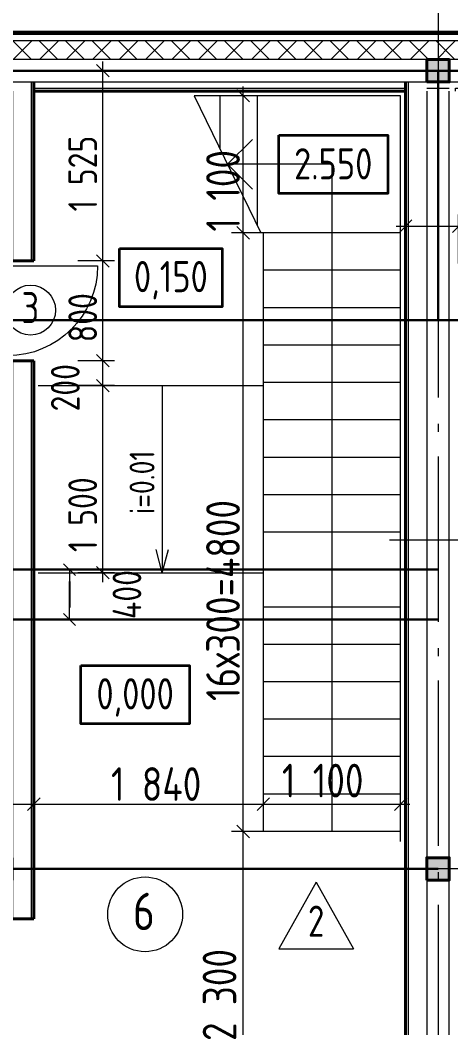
# Model space of a CAD drawing. Header units: millimetres. Extents: x -61690 to 288735, y 32617 to 77592.
# Drawn here: x 13029 to 16481, y 64181 to 72261 of the extents above; entities that cross this region are included whole.
import ezdxf
from ezdxf.enums import TextEntityAlignment as Align

# ---------------------------------------------------------------- set-up
doc = ezdxf.new("R2010")
doc.units = ezdxf.units.MM
doc.header["$MEASUREMENT"] = 0
doc.linetypes.add('Double Dashed', pattern=[1797.222233, 1325, -211.666656, 63.333344, -197.222233])
for name, color, linetype in [('Двери ArchiCAD', 7, 'Continuous'), ('колонны', 7, 'Continuous'), ('марки окон дверей', 7, 'Continuous'), ('оси', 7, 'Continuous'), ('размеры внутр', 7, 'Continuous'), ('стены наруж', 7, 'Continuous'), ('текст', 7, 'Continuous'), ('№ помещений', 7, 'Continuous')]:
    doc.layers.add(name, color=color, linetype=linetype)
for name, color, linetype, lineweight in [('Двери ArchiCAD_Ном._пера__97', 7, 'Continuous', 20), ('Двери ArchiCAD_Ном._пера__99', 7, 'Continuous', 40), ('колонны_Ном._пера__94', 252, 'Continuous', 13), ('колонны_Ном._пера__99', 7, 'Continuous', 40), ('лестницы_Ном._пера__96', 7, 'Continuous', 13), ('марки окон дверей_Ном._пера__96', 7, 'Continuous', 13), ('оси_Ном._пера__96', 7, 'Continuous', 13), ('размеры внутр_Ном._пера__51', 98, 'Continuous', 50), ('размеры внутр_Ном._пера__96', 7, 'Continuous', 13), ('стены наруж_Ном._пера__96', 7, 'Continuous', 13), ('стены наруж_Ном._пера__99', 7, 'Continuous', 40), ('текст_Ном._пера__96', 7, 'Continuous', 13), ('текст_Ном._пера__97', 7, 'Continuous', 20), ('текст_Ном._пера__98', 7, 'Continuous', 35), ('текст_Ном._пера__99', 7, 'Continuous', 40), ('чертеж_Ном._пера__96', 7, 'Continuous', 13), ('экспликац проемов_Ном._пера__1', 7, 'Continuous', 25), ('экспликац проемов_Ном._пера__97', 7, 'Continuous', 20), ('№ помещений_Ном._пера__96', 7, 'Continuous', 13)]:
    doc.layers.add(name, color=color, linetype=linetype, lineweight=lineweight)
doc.styles.add('СГЕНЕРИР_СТИЛЬ_2', font='gost_2_304-81_type.ttf')
doc.styles.add('СГЕНЕРИР_СТИЛЬ_3', font='CS_Gost2304.shx')
doc.styles.add('СГЕНЕРИР_СТИЛЬ_4', font='gost_2_304-81_type.ttf')
doc.dimstyles.new('СГЕНЕРИР_СТИЛЬ__5', dxfattribs={"dimtxt": 270.000005, "dimasz": 95, "dimexe": 0.18, "dimexo": 300, "dimgap": 0.09, "dimtad": 1, "dimdec": 0, "dimzin": 0, "dimdsep": 46, "dimtxsty": 'СГЕНЕРИР_СТИЛЬ_2', "dimblk": 'ARROWHEAD_6', "dimblk1": 'ARROWHEAD_6', "dimblk2": 'ARROWHEAD_6', "dimcen": 0.09, "dimclrd": 7, "dimclre": 7, "dimclrt": 98, "dimadec": 0, "dimazin": 0, "dimtfac": 1, "dimtdec": 4, "dimtmove": 2, "dimatfit": 3, "dimfxl": 1, "dimtolj": 1, "dimtzin": 0, "dimarcsym": 0})
doc.dimstyles.new('СГЕНЕРИР_СТИЛЬ__6', dxfattribs={"dimtxt": 270.000005, "dimasz": 95, "dimexe": 0.18, "dimexo": 300, "dimgap": 0.09, "dimtad": 1, "dimtih": 1, "dimtoh": 1, "dimdec": 0, "dimzin": 0, "dimdsep": 46, "dimtxsty": 'СГЕНЕРИР_СТИЛЬ_2', "dimblk": 'ARROWHEAD_6', "dimblk1": 'ARROWHEAD_6', "dimblk2": 'ARROWHEAD_6', "dimcen": 0.09, "dimclrd": 7, "dimclre": 7, "dimclrt": 98, "dimadec": 0, "dimazin": 0, "dimtfac": 1, "dimtdec": 4, "dimtmove": 0, "dimatfit": 3, "dimfxl": 1, "dimtolj": 1, "dimtzin": 0, "dimarcsym": 0})
doc.dimstyles.new('СГЕНЕРИР_СТИЛЬ__7', dxfattribs={"dimtxt": 270.000005, "dimasz": 95, "dimexe": 0.18, "dimexo": 300, "dimgap": 0.09, "dimtad": 1, "dimtih": 1, "dimtoh": 1, "dimdec": 0, "dimzin": 0, "dimdsep": 46, "dimtxsty": 'СГЕНЕРИР_СТИЛЬ_2', "dimblk": 'ARROWHEAD_6', "dimblk1": 'ARROWHEAD_6', "dimblk2": 'ARROWHEAD_6', "dimcen": 0.09, "dimclrd": 7, "dimclre": 7, "dimclrt": 98, "dimadec": 0, "dimazin": 0, "dimtfac": 1, "dimtdec": 4, "dimtmove": 2, "dimatfit": 3, "dimfxl": 1, "dimtolj": 1, "dimtzin": 0, "dimarcsym": 0})
doc.dimstyles.new('СГЕНЕРИР_СТИЛЬ__8', dxfattribs={"dimtxt": 229.999995, "dimasz": 95, "dimexe": 0.18, "dimexo": 200, "dimgap": 0.09, "dimtad": 1, "dimdec": 0, "dimzin": 0, "dimdsep": 46, "dimtxsty": 'СГЕНЕРИР_СТИЛЬ_2', "dimblk": 'ARROWHEAD_6', "dimblk1": 'ARROWHEAD_6', "dimblk2": 'ARROWHEAD_6', "dimcen": 0.09, "dimclrd": 7, "dimclre": 7, "dimclrt": 98, "dimadec": 0, "dimazin": 0, "dimtfac": 1, "dimtdec": 4, "dimtmove": 2, "dimatfit": 3, "dimfxl": 1, "dimtolj": 1, "dimtzin": 0, "dimarcsym": 0})
doc.dimstyles.new('СГЕНЕРИР_СТИЛЬ__9', dxfattribs={"dimtxt": 229.999995, "dimasz": 95, "dimexe": 0.18, "dimexo": 200, "dimgap": 0.09, "dimtad": 1, "dimdec": 0, "dimzin": 0, "dimdsep": 46, "dimtxsty": 'СГЕНЕРИР_СТИЛЬ_2', "dimblk": 'ARROWHEAD_6', "dimblk1": 'ARROWHEAD_6', "dimblk2": 'ARROWHEAD_6', "dimcen": 0.09, "dimclrd": 7, "dimclre": 7, "dimclrt": 98, "dimadec": 0, "dimazin": 0, "dimtfac": 1, "dimtdec": 4, "dimtmove": 0, "dimatfit": 3, "dimfxl": 1, "dimtolj": 1, "dimtzin": 0, "dimarcsym": 0})
pattern_1 = [(45, (0, 0), (-106.06602, 106.06602), []), (135, (0, 0), (106.06602, 106.06602), [])]

# ---------------------------------------------------------------- blocks, each defined once
blk = doc.blocks.new('л 4950 17+3+15')
at = {"layer": 'лестницы_Ном._пера__96', "linetype": 'Continuous'}
for p, q in [((0, 0), (0, 5900)), ((0, 5900), (1654.178, 5900)), ((1654.178, 5900), (1119.92, 4800)), ((1150, 5900), (1150, 4861.932)), ((1450, 5900), (1450, 5479.612)), ((1387.049, 5350), (1187.049, 5550)), ((550, 0), (550, 5350)), ((550, 5350), (1387.049, 5350)), ((1387.049, 5350), (1187.049, 5150)), ((0, 4800), (1100, 4800)), ((1100, 0), (1100, 4800)), ((1100, 4800), (1119.92, 4800)), ((0, 4500), (1100, 4500)), ((0, 4200), (1100, 4200)), ((0, 3900), (1100, 3900)), ((0, 3600), (1100, 3600)), ((0, 3300), (1100, 3300)), ((0, 3000), (1100, 3000)), ((0, 2700), (1100, 2700)), ((0, 2400), (1100, 2400)), ((0, 2100), (1100, 2100)), ((0, 1800), (1100, 1800)), ((0, 1500), (1100, 1500)), ((0, 1200), (1100, 1200)), ((0, 900), (1100, 900)), ((0, 600), (1100, 600)), ((0, 300), (1100, 300)), ((0, 0), (1100, 0)), ((0, 0), (1100, 0))]:
    blk.add_line(p, q, dxfattribs=at)
blk = doc.blocks.new('Дверь 16_3')
at = {"layer": 'Двери ArchiCAD_Ном._пера__97', "linetype": 'Continuous'}
for p, q in [((360, 0), (360, 720)), ((-360, 0), (-400, 0)), ((-400, 0), (-400, -115)), ((-360, -115), (-360, 0)), ((400, 0), (360, 0)), ((360, 0), (360, -115)), ((400, -115), (400, 0)), ((-400, -115), (-360, -115)), ((360, -115), (400, -115))]:
    blk.add_line(p, q, dxfattribs=at)
blk.add_arc((360, 0), 720, 90, 180, dxfattribs=at)
at = {"layer": 'Двери ArchiCAD_Ном._пера__99', "linetype": 'Continuous'}
for p, q in [((-400, -115), (-400, 0)), ((400, -115), (400, 0))]:
    blk.add_line(p, q, dxfattribs=at)
blk = doc.blocks.new('Дверь 16_4')
at = {"layer": 'Двери ArchiCAD_Ном._пера__97', "linetype": 'Continuous'}
for p, q in [((460, 0), (460, 920)), ((-460, 0), (-500, 0)), ((-500, 0), (-500, -115)), ((-460, -115), (-460, 0)), ((500, 0), (460, 0)), ((460, 0), (460, -115)), ((500, -115), (500, 0)), ((-500, -115), (-460, -115)), ((460, -115), (500, -115))]:
    blk.add_line(p, q, dxfattribs=at)
blk.add_arc((460, 0), 920, 90, 180, dxfattribs=at)
at = {"layer": 'Двери ArchiCAD_Ном._пера__99', "linetype": 'Continuous'}
for p, q in [((-500, 0), (-500, -115)), ((500, 0), (500, -115))]:
    blk.add_line(p, q, dxfattribs=at)
blk = doc.blocks.new('Стена_23_2', base_point=(12879, 63455.7))
at = {"layer": 'стены наруж_Ном._пера__96', "linetype": 'Continuous'}
for p, q in [((12739, 71690.7), (12739, 70330.7)), ((12789, 71690.7), (12789, 70330.7)), ((12969, 70330.7), (12969, 71690.7)), ((13119, 70330.7), (13119, 71690.7)), ((12739, 69530.7), (12739, 65545.7)), ((12789, 69530.7), (12789, 65545.7)), ((12969, 65545.7), (12969, 69530.7)), ((13119, 65545.7), (13119, 69530.7)), ((12739, 65545.7), (12739, 65365.7)), ((12789, 65365.7), (12789, 65545.7)), ((12969, 65545.7), (12969, 65365.7)), ((13119, 65365.7), (13119, 65545.7)), ((12739, 65365.7), (12739, 65055.7)), ((12789, 65365.7), (12789, 65055.7)), ((12969, 65055.7), (12969, 65365.7)), ((13119, 65055.7), (13119, 65365.7)), ((12739, 64055.7), (12739, 63620.7)), ((12789, 64055.7), (12789, 63620.7)), ((12969, 63620.7), (12969, 64055.7)), ((13119, 63620.7), (13119, 64055.7))]:
    blk.add_line(p, q, dxfattribs=at)
at = {"layer": 'стены наруж_Ном._пера__99', "linetype": 'Continuous'}
for p, q in [((12714, 70330.7), (12739, 70330.7)), ((12739, 70330.7), (12789, 70330.7)), ((12789, 70330.7), (12814, 70330.7)), ((12814, 70330.7), (12929, 70330.7)), ((12929, 70330.7), (12969, 70330.7)), ((12969, 70330.7), (13119, 70330.7)), ((13119, 70330.7), (13139, 70330.7)), ((12714, 69530.7), (12739, 69530.7)), ((12739, 69530.7), (12789, 69530.7)), ((12789, 69530.7), (12814, 69530.7)), ((12814, 69530.7), (12929, 69530.7)), ((12929, 69530.7), (12969, 69530.7)), ((12969, 69530.7), (13119, 69530.7)), ((13119, 69530.7), (13139, 69530.7)), ((12714, 65055.7), (12739, 65055.7)), ((12739, 65055.7), (12789, 65055.7)), ((12789, 65055.7), (12814, 65055.7)), ((12814, 65055.7), (12929, 65055.7)), ((12929, 65055.7), (12969, 65055.7)), ((12969, 65055.7), (13119, 65055.7)), ((13119, 65055.7), (13139, 65055.7)), ((12714, 64055.7), (12739, 64055.7)), ((12739, 64055.7), (12789, 64055.7)), ((12789, 64055.7), (12814, 64055.7)), ((12814, 64055.7), (12929, 64055.7)), ((12929, 64055.7), (12969, 64055.7)), ((12969, 64055.7), (13119, 64055.7)), ((13119, 64055.7), (13139, 64055.7))]:
    blk.add_line(p, q, dxfattribs=at)
at = {"layer": 'стены наруж_Ном._пера__99', "linetype": 'Continuous', "flags": 128}
for points in [[(12714, 71690.7), (12714, 70330.7)], [(13139, 70330.7), (13139, 71690.7)], [(12714, 69530.7), (12714, 65055.7)], [(13139, 65055.7), (13139, 69530.7)], [(12714, 64055.7), (12714, 63620.7)], [(13139, 63620.7), (13139, 64055.7)]]:
    blk.add_lwpolyline(points, dxfattribs=at)
at = {"layer": 'Двери ArchiCAD', "color": 44, "linetype": 'Continuous', "lineweight": 35, "xscale": -1, "zscale": 1000}
for name, p, rotation in [('Дверь 16_3', (12929, 69930.7), 270), ('Дверь 16_4', (12814, 64555.7), 90)]:
    blk.add_blockref(name, p, dxfattribs=dict(at, rotation=rotation))
blk = doc.blocks.new('Стена_28_2', base_point=(16379, 71855.7))
at = {"layer": 'стены наруж_Ном._пера__96', "linetype": 'Continuous'}
h = blk.add_hatch(dxfattribs=at)
h.set_pattern_fill('УТЕПЛИТ_МЕЛКИЙ_0002', color=256, style=0, pattern_type=2)
h.set_pattern_definition(pattern_1)
h.paths.add_polyline_path([(16469, 72095.7), (16379, 72095.7), (16379, 71945.7), (16469, 71945.7)])
h = blk.add_hatch(dxfattribs=at)
h.set_pattern_fill('УТЕПЛИТ_МЕЛКИЙ_0002', color=256, style=0, pattern_type=2)
h.set_pattern_definition(pattern_1)
h.paths.add_polyline_path([(22214, 72095.7), (16469, 72095.7), (16469, 71945.7), (22214, 71945.7)])
h = blk.add_hatch(dxfattribs=at)
h.set_pattern_fill('УТЕПЛИТ_МЕЛКИЙ_0002', color=256, style=0, pattern_type=2)
h.set_pattern_definition(pattern_1)
h.paths.add_polyline_path([(22619, 72095.7), (22214, 72095.7), (22214, 71945.7), (22469, 71945.7)])
for p, q in [((16469, 72145.7), (16379, 72145.7)), ((16469, 72095.7), (16379, 72095.7)), ((22214, 72145.7), (16469, 72145.7)), ((22214, 72095.7), (16469, 72095.7)), ((22669, 72145.7), (22214, 72145.7)), ((22619, 72095.7), (22214, 72095.7)), ((16379, 71945.7), (16469, 71945.7)), ((22214, 71945.7), (16469, 71945.7)), ((22214, 71945.7), (22469, 71945.7)), ((22469, 71945.7), (22214, 71945.7)), ((16469, 71765.7), (16379, 71765.7)), ((16469, 71765.7), (22214, 71765.7)), ((22214, 71765.7), (22289, 71765.7)), ((16379, 71715.7), (16469, 71715.7)), ((16519, 71690.7), (16519, 71715.7)), ((16519, 71715.7), (22214, 71715.7)), ((22214, 71715.7), (22239, 71715.7))]:
    blk.add_line(p, q, dxfattribs=at)
at = {"layer": 'стены наруж_Ном._пера__99', "linetype": 'Continuous', "flags": 128}
for points in [[(22689, 72165.7), (16379, 72165.7)], [(16544, 71690.7), (22214, 71690.7)]]:
    blk.add_lwpolyline(points, dxfattribs=at)
blk = doc.blocks.new('Стена_29_2', base_point=(12879, 71855.7))
at = {"layer": 'стены наруж_Ном._пера__96', "linetype": 'Continuous'}
h = blk.add_hatch(dxfattribs=at)
h.set_pattern_fill('УТЕПЛИТ_МЕЛКИЙ_0002', color=256, style=0, pattern_type=2)
h.set_pattern_definition(pattern_1)
h.paths.add_polyline_path([(12969, 72095.7), (12879, 72095.7), (12879, 71945.7), (12969, 71945.7)])
h = blk.add_hatch(dxfattribs=at)
h.set_pattern_fill('УТЕПЛИТ_МЕЛКИЙ_0002', color=256, style=0, pattern_type=2)
h.set_pattern_definition(pattern_1)
h.paths.add_polyline_path([(16289, 72095.7), (12969, 72095.7), (12969, 71945.7), (16289, 71945.7)])
h = blk.add_hatch(dxfattribs=at)
h.set_pattern_fill('УТЕПЛИТ_МЕЛКИЙ_0002', color=256, style=0, pattern_type=2)
h.set_pattern_definition(pattern_1)
h.paths.add_polyline_path([(16379, 72095.7), (16289, 72095.7), (16289, 71945.7), (16379, 71945.7)])
for p, q in [((12969, 72145.7), (12879, 72145.7)), ((12969, 72095.7), (12879, 72095.7)), ((16289, 72145.7), (12969, 72145.7)), ((16289, 72095.7), (12969, 72095.7)), ((16379, 72145.7), (16289, 72145.7)), ((16379, 72095.7), (16289, 72095.7)), ((12879, 71945.7), (12969, 71945.7)), ((16289, 71945.7), (12969, 71945.7)), ((16289, 71945.7), (16379, 71945.7)), ((12969, 71765.7), (12879, 71765.7)), ((12969, 71765.7), (16289, 71765.7)), ((13119, 71715.7), (13119, 71765.7)), ((16139, 71765.7), (16139, 71715.7)), ((16379, 71765.7), (16289, 71765.7)), ((12879, 71715.7), (12969, 71715.7)), ((13119, 71690.7), (13119, 71715.7)), ((13139, 71715.7), (16119, 71715.7)), ((16139, 71715.7), (16139, 71690.7)), ((16289, 71715.7), (16379, 71715.7))]:
    blk.add_line(p, q, dxfattribs=at)
at = {"layer": 'стены наруж_Ном._пера__99', "linetype": 'Continuous'}
for p, q in [((13139, 71715.7), (13139, 71765.7)), ((16119, 71765.7), (16119, 71715.7)), ((13139, 71690.7), (13139, 71715.7)), ((16119, 71715.7), (16119, 71690.7))]:
    blk.add_line(p, q, dxfattribs=at)
at = {"layer": 'стены наруж_Ном._пера__99', "linetype": 'Continuous', "flags": 128}
for points in [[(16379, 72165.7), (12879, 72165.7)], [(13139, 71690.7), (16119, 71690.7)]]:
    blk.add_lwpolyline(points, dxfattribs=at)
blk = doc.blocks.new('Стена_77_2', base_point=(16379, 63580.7))
at = {"layer": 'стены наруж_Ном._пера__96', "linetype": 'Continuous'}
for p, q in [((16139, 71690.7), (16139, 65545.7)), ((16289, 71690.7), (16289, 65545.7)), ((16469, 65545.7), (16469, 71690.7)), ((16139, 65545.7), (16139, 65365.7)), ((16289, 65365.7), (16289, 65545.7)), ((16469, 65545.7), (16469, 65365.7)), ((16139, 65365.7), (16139, 63580.7)), ((16289, 65365.7), (16289, 63580.7)), ((16469, 63580.7), (16469, 65365.7))]:
    blk.add_line(p, q, dxfattribs=at)
at = {"layer": 'стены наруж_Ном._пера__99', "linetype": 'Continuous', "flags": 128}
blk.add_lwpolyline([(16119, 71690.7), (16119, 63580.7)], dxfattribs=at)
blk = doc.blocks.new('Колонна_14_2', base_point=(16379, 71855.7))
at = {"layer": 'колонны_Ном._пера__94', "linetype": 'Continuous'}
blk.add_hatch(color=256, dxfattribs=at).paths.add_polyline_path([(16289, 71765.7), (16469, 71765.7), (16469, 71945.7), (16289, 71945.7)])
at = {"layer": 'колонны_Ном._пера__99', "linetype": 'Continuous', "flags": 128}
blk.add_lwpolyline([(16289, 71765.7), (16469, 71765.7), (16469, 71945.7), (16289, 71945.7)], close=True, dxfattribs=at)
blk = doc.blocks.new('Колонна_21_2', base_point=(16379, 65455.7))
at = {"layer": 'колонны_Ном._пера__94', "linetype": 'Continuous'}
blk.add_hatch(color=256, dxfattribs=at).paths.add_polyline_path([(16289, 65365.7), (16469, 65365.7), (16469, 65545.7), (16289, 65545.7)])
at = {"layer": 'колонны_Ном._пера__99', "linetype": 'Continuous', "flags": 128}
blk.add_lwpolyline([(16289, 65365.7), (16469, 65365.7), (16469, 65545.7), (16289, 65545.7)], close=True, dxfattribs=at)
blk = doc.blocks.new('Стандартный маркер сетки_12')
at = {"layer": 'оси_Ном._пера__96', "linetype": 'Double Dashed'}
blk.add_line((900, 0), (20403.4, 0), dxfattribs=at)
at = {"layer": 'оси_Ном._пера__96', "style": 'СГЕНЕРИР_СТИЛЬ_2'}
blk.add_attdef('AC_MarkerText_1', text='', height=350, rotation=90, dxfattribs=at).set_placement((21973.1, -208.7), align=Align.BOTTOM_LEFT)
blk = doc.blocks.new('Стандартный маркер сетки_16')
at = {"layer": 'оси_Ном._пера__96', "linetype": 'Double Dashed'}
blk.add_line((900, 0), (41068.3, 0), dxfattribs=at)
at = {"layer": 'оси_Ном._пера__96', "style": 'СГЕНЕРИР_СТИЛЬ_2'}
blk.add_attdef('AC_MarkerText_1', text='', height=350, rotation=180, dxfattribs=at).set_placement((-260.8, 269.7), align=Align.BOTTOM_LEFT)
blk = doc.blocks.new('Номер помещения 15_6')
at = {"layer": '№ помещений_Ном._пера__96', "linetype": 'Continuous'}
blk.add_circle((0, 0), 300, dxfattribs=at)
at = {"layer": '№ помещений_Ном._пера__96', "insert": (-97.5, 23.3), "char_height": 300, "attachment_point": 4, "style": 'СГЕНЕРИР_СТИЛЬ_3'}
blk.add_mtext('{6}', dxfattribs=at)
blk = doc.blocks.new('Номер помещения 16_6')
at = {"layer": 'марки окон дверей_Ном._пера__96', "linetype": 'Continuous'}
blk.add_circle((0, 0), 200, dxfattribs=at)
at = {"layer": 'марки окон дверей_Ном._пера__96', "insert": (-72.7, 19.4), "char_height": 250, "attachment_point": 4, "style": 'СГЕНЕРИР_СТИЛЬ_3'}
blk.add_mtext('{3}', dxfattribs=at)
blk = doc.blocks.new('Линия_1_2', base_point=(14168, 69330.7))
at = {"layer": 'текст_Ном._пера__96', "linetype": 'Continuous'}
blk.add_line((14168, 69330.7), (14168, 67830.7), dxfattribs=at)
at = {"layer": 'текст_Ном._пера__97', "linetype": 'Continuous'}
for q in [(14118, 68017.3), (14218, 68017.3)]:
    blk.add_line((14168, 67830.7), q, dxfattribs=at)
blk = doc.blocks.new('*D234')
at = {"layer": 'размеры внутр_Ном._пера__96', "linetype": 'Continuous', "transparency": 16777216}
for p, q in [((16119, 70309), (16119, 70702.8)), ((16544, 70309), (16544, 70702.8)), ((16169, 70659), (16069, 70559)), ((16594, 70659), (16494, 70559)), ((16044, 70609), (16119, 70609)), ((16119, 70609), (16544, 70609))]:
    blk.add_line(p, q, dxfattribs=at)
blk = doc.blocks.new('ARROWHEAD_6')
at = {"color": 0, "linetype": 'Continuous', "lineweight": 0}
for p, q in [((0, 0), (-1, 0)), ((-0.5, -0.5), (0.5, 0.5))]:
    blk.add_line(p, q, dxfattribs=at)
blk = doc.blocks.new('*D249')
at = {"layer": 'размеры внутр_Ном._пера__96', "linetype": 'Continuous', "transparency": 16777216}
for p, q in [((14766.3, 65805.7), (14866.3, 65705.7)), ((15116.3, 65755.7), (14722.6, 65755.7)), ((14816.3, 63455.7), (14816.3, 65755.7)), ((15116.3, 63455.7), (14722.6, 63455.7)), ((14766.3, 63505.7), (14866.3, 63405.7)), ((14816.3, 63380.7), (14816.3, 63455.7))]:
    blk.add_line(p, q, dxfattribs=at)
at = {"layer": 'размеры внутр_Ном._пера__51', "transparency": 16777216, "insert": (14762.3, 64075.4), "char_height": 270, "attachment_point": 7, "rotation": 90, "style": 'СГЕНЕРИР_СТИЛЬ_2'}
blk.add_mtext('{2\xa0300}', dxfattribs=at)
blk = doc.blocks.new('*D250')
at = {"layer": 'размеры внутр_Ном._пера__96', "linetype": 'Continuous', "transparency": 16777216}
for p, q in [((15116.3, 70555.7), (14722.6, 70555.7)), ((14766.3, 70605.7), (14866.3, 70505.7)), ((14816.3, 65755.7), (14816.3, 70555.7)), ((14766.3, 65805.7), (14866.3, 65705.7)), ((15116.3, 65755.7), (14722.6, 65755.7))]:
    blk.add_line(p, q, dxfattribs=at)
at = {"layer": 'размеры внутр_Ном._пера__51', "transparency": 16777216, "insert": (14790.3, 66801.4), "char_height": 270, "attachment_point": 7, "rotation": 90, "style": 'СГЕНЕРИР_СТИЛЬ_2'}
blk.add_mtext('{16х300=4800}', dxfattribs=at)
blk = doc.blocks.new('*D251')
at = {"layer": 'размеры внутр_Ном._пера__96', "linetype": 'Continuous', "transparency": 16777216}
for p, q in [((14866.3, 71605.7), (14766.3, 71705.7)), ((14816.3, 71655.7), (14816.3, 71730.7)), ((14910.1, 71655.7), (14516.3, 71655.7)), ((14816.3, 70555.7), (14816.3, 71655.7)), ((15116.3, 70555.7), (14722.6, 70555.7)), ((14766.3, 70605.7), (14866.3, 70505.7))]:
    blk.add_line(p, q, dxfattribs=at)
at = {"layer": 'размеры внутр_Ном._пера__51', "transparency": 16777216, "insert": (14790.3, 70566.1), "char_height": 270, "attachment_point": 7, "rotation": 90, "style": 'СГЕНЕРИР_СТИЛЬ_2'}
blk.add_mtext('{1\xa0100}', dxfattribs=at)
blk = doc.blocks.new('*D308')
at = {"layer": 'размеры внутр_Ном._пера__96', "linetype": 'Continuous', "transparency": 16777216}
for p, q in [((13785.2, 69330.7), (13491.4, 69330.7)), ((13641.4, 69380.7), (13741.4, 69280.7)), ((13691.4, 67830.7), (13691.4, 69330.7)), ((13641.4, 67880.7), (13741.4, 67780.7)), ((13785.2, 67830.7), (13491.4, 67830.7)), ((13691.4, 67755.7), (13691.4, 67830.7))]:
    blk.add_line(p, q, dxfattribs=at)
at = {"layer": 'размеры внутр_Ном._пера__51', "transparency": 16777216, "char_height": 230, "attachment_point": 7, "rotation": 90, "style": 'СГЕНЕРИР_СТИЛЬ_2'}
for s, insert in [('{200}', (13505.9, 69123.6)), ('{1\xa0500}', (13645.4, 67996))]:
    blk.add_mtext(s, dxfattribs=dict(at, insert=insert))
blk = doc.blocks.new('*D309')
at = {"layer": 'размеры внутр_Ном._пера__96', "linetype": 'Continuous', "transparency": 16777216}
for p, q in [((13641.4, 69580.7), (13741.4, 69480.7)), ((13785.2, 69530.7), (13491.4, 69530.7)), ((13691.4, 69330.7), (13691.4, 69530.7)), ((13785.2, 69330.7), (13491.4, 69330.7)), ((13641.4, 69380.7), (13741.4, 69280.7))]:
    blk.add_line(p, q, dxfattribs=at)
blk = doc.blocks.new('*D310')
at = {"layer": 'размеры внутр_Ном._пера__96', "linetype": 'Continuous', "transparency": 16777216}
for p, q in [((13641.4, 70380.7), (13741.4, 70280.7)), ((13785.2, 70330.7), (13491.4, 70330.7)), ((13691.4, 69530.7), (13691.4, 70330.7)), ((13641.4, 69580.7), (13741.4, 69480.7)), ((13785.2, 69530.7), (13491.4, 69530.7))]:
    blk.add_line(p, q, dxfattribs=at)
at = {"layer": 'размеры внутр_Ном._пера__51', "transparency": 16777216, "insert": (13645.4, 69678.6), "char_height": 230, "attachment_point": 7, "rotation": 90, "style": 'СГЕНЕРИР_СТИЛЬ_2'}
blk.add_mtext('{800}', dxfattribs=at)
blk = doc.blocks.new('*D311')
at = {"layer": 'размеры внутр_Ном._пера__96', "linetype": 'Continuous', "transparency": 16777216}
for p, q in [((13691.4, 71855.7), (13691.4, 71930.7)), ((13785.2, 71855.7), (13491.4, 71855.7)), ((13741.4, 71805.7), (13641.4, 71905.7)), ((13691.4, 70330.7), (13691.4, 71855.7)), ((13641.4, 70380.7), (13741.4, 70280.7)), ((13785.2, 70330.7), (13491.4, 70330.7))]:
    blk.add_line(p, q, dxfattribs=at)
at = {"layer": 'размеры внутр_Ном._пера__51', "transparency": 16777216, "insert": (13645.4, 70727.4), "char_height": 230, "attachment_point": 7, "rotation": 90, "style": 'СГЕНЕРИР_СТИЛЬ_2'}
blk.add_mtext('{1\xa0525}', dxfattribs=at)
blk = doc.blocks.new('*D319')
at = {"layer": 'размеры внутр_Ном._пера__96', "linetype": 'Continuous', "transparency": 16777216}
for p, q in [((12714, 65881.1), (12714, 66274.8)), ((13139, 65881.1), (13139, 66274.8)), ((12764, 66024.8), (12664, 65924.8)), ((13189, 66024.8), (13089, 65924.8)), ((12639, 65974.8), (12714, 65974.8)), ((12714, 65974.8), (13139, 65974.8))]:
    blk.add_line(p, q, dxfattribs=at)
at = {"layer": 'размеры внутр_Ном._пера__51', "transparency": 16777216, "insert": (12072.3, 66028.8), "char_height": 270, "attachment_point": 7, "style": 'СГЕНЕРИР_СТИЛЬ_2'}
blk.add_mtext('{425}', dxfattribs=at)
blk = doc.blocks.new('*D320')
at = {"layer": 'размеры внутр_Ном._пера__96', "linetype": 'Continuous', "transparency": 16777216}
for p, q in [((13139, 65881.1), (13139, 66274.8)), ((14979, 65881.1), (14979, 66274.8)), ((13189, 66024.8), (13089, 65924.8)), ((15029, 66024.8), (14929, 65924.8)), ((13139, 65974.8), (14979, 65974.8))]:
    blk.add_line(p, q, dxfattribs=at)
at = {"layer": 'размеры внутр_Ном._пера__51', "transparency": 16777216, "insert": (13757.1, 66000.8), "char_height": 270, "attachment_point": 7, "style": 'СГЕНЕРИР_СТИЛЬ_2'}
blk.add_mtext('{1\xa0840}', dxfattribs=at)
blk = doc.blocks.new('*D321')
at = {"layer": 'размеры внутр_Ном._пера__96', "linetype": 'Continuous', "transparency": 16777216}
for p, q in [((14979, 65881.1), (14979, 66274.8)), ((15029, 66024.8), (14929, 65924.8)), ((16029, 65924.8), (16129, 66024.8)), ((16079, 65674.8), (16079, 66068.6)), ((14979, 65974.8), (16079, 65974.8)), ((16079, 65974.8), (16154, 65974.8))]:
    blk.add_line(p, q, dxfattribs=at)
at = {"layer": 'размеры внутр_Ном._пера__51', "transparency": 16777216, "insert": (15127.1, 66028.8), "char_height": 270, "attachment_point": 7, "style": 'СГЕНЕРИР_СТИЛЬ_2'}
blk.add_mtext('{1\xa0100}', dxfattribs=at)
blk = doc.blocks.new('Стандартный маркер сетки_18')
at = {"layer": 'оси_Ном._пера__96', "linetype": 'Double Dashed'}
blk.add_line((900, 0), (76534.9, 0), dxfattribs=at)
at = {"layer": 'оси_Ном._пера__96', "style": 'СГЕНЕРИР_СТИЛЬ_2'}
for tag, p in [('AC_MarkerText_1_1', (-243.9, 269.7)), ('AC_MarkerText_1_2', (77991.1, 269.7))]:
    blk.add_attdef(tag, text='', height=350, rotation=180, dxfattribs=at).set_placement(p, align=Align.BOTTOM_LEFT)
blk = doc.blocks.new('*D386')
at = {"layer": 'Defpoints', "color": 0, "linetype": 'Continuous', "transparency": 16777216}
for p in [(13139, 67855.7), (13139, 67455.7), (13424.9, 67455.7)]:
    blk.add_point(p, dxfattribs=at)
at = {"layer": 'размеры внутр', "color": 7, "linetype": 'Continuous', "lineweight": -2, "transparency": 16777216}
for p, q in [((13339, 67855.7), (13425.1, 67855.7)), ((13424.9, 67760.7), (13424.9, 67550.7)), ((13339, 67455.7), (13425.1, 67455.7))]:
    blk.add_line(p, q, dxfattribs=at)
at = {"layer": 'размеры внутр', "color": 7, "linetype": 'Continuous', "lineweight": -2, "transparency": 16777216, "xscale": 95, "yscale": 95, "zscale": 95}
for p, rotation in [((13424.9, 67855.7), 90), ((13424.9, 67455.7), 270)]:
    blk.add_blockref('ARROWHEAD_6', p, dxfattribs=dict(at, rotation=rotation))
at = {"layer": 'размеры внутр', "color": 98, "linetype": 'Continuous', "transparency": 16777216, "insert": (13885.1, 67655.7), "char_height": 230, "attachment_point": 5, "rotation": 90, "style": 'СГЕНЕРИР_СТИЛЬ_2'}
blk.add_mtext('\\A1;400', dxfattribs=at)

msp = doc.modelspace()

# ---------------------------------------------------------------- linework, layer by layer
at = {"color": 3, "lineweight": 30}
for points in [[(12879, 71855.7), (16379, 71855.7)], [(16379, 71855.7), (22379, 71855.7), (22379, 57455.7), (16379, 57455.7), (16379, 63455.7)], [(12879, 69855.7), (16379, 69855.7)], [(12879, 67855.7), (16379, 67855.7)], [(12879, 67455.7), (16379, 67455.7)], [(12879, 65455.7), (16379, 65455.7)]]:
    msp.add_lwpolyline(points, dxfattribs=at)
msp.add_lwpolyline([(12879, 71855.7), (16379, 71855.7), (16379, 69855.7), (12879, 69855.7)], close=True)
msp.add_lwpolyline([(18379, 63455.7), (16379, 63455.7), (16379, 57455.7), (22379, 57455.7), (22379, 71855.7), (16379, 71855.7), (16379, 69855.7), (20379, 69855.7), (20379, 59455.7), (18379, 59455.7)], close=True, dxfattribs=at)
at = {"layer": 'текст_Ном._пера__96', "linetype": 'Continuous'}
for p, q in [((13174, 69330.7), (14979, 69330.7)), ((13174, 67830.7), (14979, 67830.7))]:
    msp.add_line(p, q, dxfattribs=at)
at = {"layer": 'текст_Ном._пера__98', "linetype": 'Continuous', "flags": 128}
for points in [[(15101.8, 71339.8), (15975.1, 71339.8), (15975.1, 70871.6), (15101.8, 70871.6)], [(13826, 70431.1), (14648.4, 70431.1), (14648.4, 69962.9), (13826, 69962.9)], [(13514.1, 67085.8), (14387.4, 67085.8), (14387.4, 66617.6), (13514.1, 66617.6)]]:
    msp.add_lwpolyline(points, close=True, dxfattribs=at)
at = {"layer": 'чертеж_Ном._пера__96', "linetype": 'Continuous'}
msp.add_line((17034.3, 68092.5), (15989.9, 68092.5), dxfattribs=at)
at = {"layer": 'экспликац проемов_Ном._пера__97', "linetype": 'Continuous'}
for p, q in [((15401.8, 65349.1), (15101.8, 64815.8)), ((15401.8, 65349.1), (15701.8, 64815.8)), ((15101.8, 64815.8), (15701.8, 64815.8))]:
    msp.add_line(p, q, dxfattribs=at)

# ---------------------------------------------------------------- block references
at = {"layer": 'колонны'}
for name, p in [('Колонна_14_2', (16379, 71855.7)), ('Колонна_21_2', (16379, 65455.7))]:
    msp.add_blockref(name, p, dxfattribs=at)
at = {"layer": 'лестницы_Ном._пера__96', "linetype": 'Continuous', "xscale": -1, "zscale": 1000}
msp.add_blockref('л 4950 17+3+15', (16079, 65755.7), dxfattribs=at)
at = {"layer": 'марки окон дверей', "color": 102, "linetype": 'Continuous', "lineweight": 15, "zscale": 1000}
msp.add_blockref('Номер помещения 16_6', (13112.9, 69936.7), dxfattribs=at)
at = {"layer": 'оси', "color": 251, "linetype": 'Continuous', "lineweight": 13, "zscale": 1000}
for name, p, rotation in [('Стандартный маркер сетки_12', (16379, 73257.1), 270), ('Стандартный маркер сетки_18', (26830, 71855.7), 180), ('Стандартный маркер сетки_16', (26830, 65455.7), 180)]:
    msp.add_blockref(name, p, dxfattribs=dict(at, rotation=rotation))
at = {"layer": 'стены наруж'}
for name, p in [('Стена_29_2', (12879, 71855.7)), ('Стена_28_2', (16379, 71855.7)), ('Стена_23_2', (12879, 63455.7)), ('Стена_77_2', (16379, 63580.7))]:
    msp.add_blockref(name, p, dxfattribs=at)
at = {"layer": 'текст', "linetype": 'Continuous'}
msp.add_blockref('Линия_1_2', (14168, 69330.7), dxfattribs=at)
at = {"layer": '№ помещений', "color": 102, "linetype": 'Continuous', "lineweight": 15, "zscale": 1000}
msp.add_blockref('Номер помещения 15_6', (14030.7, 65091.4), dxfattribs=at)

# ---------------------------------------------------------------- texts
at = {"layer": 'текст_Ном._пера__98', "linetype": 'Continuous', "insert": (14237.2, 70176), "char_height": 250, "attachment_point": 5, "style": 'СГЕНЕРИР_СТИЛЬ_4'}
msp.add_mtext('{0,150}', dxfattribs=at)
at = {"layer": 'текст_Ном._пера__99', "linetype": 'Continuous', "char_height": 250, "attachment_point": 5, "style": 'СГЕНЕРИР_СТИЛЬ_4'}
for s, insert in [('{2.550}', (15538.5, 71109.4)), ('{0,000}', (13950.7, 66830.6))]:
    msp.add_mtext(s, dxfattribs=dict(at, insert=insert))
at = {"layer": 'текст_Ном._пера__99', "linetype": 'Continuous', "insert": (14006.1, 68555.4), "char_height": 200, "attachment_point": 5, "rotation": 90, "style": 'СГЕНЕРИР_СТИЛЬ_2'}
msp.add_mtext('{i=0.01}', dxfattribs=at)
at = {"layer": 'экспликац проемов_Ном._пера__1', "linetype": 'Continuous', "insert": (15401.8, 65036.3), "char_height": 250, "attachment_point": 5, "style": 'СГЕНЕРИР_СТИЛЬ_2'}
msp.add_mtext('{\\W0.950000x;2}', dxfattribs=at)

# ---------------------------------------------------------------- dimensions: what is measured, and where the dimension line sits
at = {"layer": 'размеры внутр', "linetype": 'Continuous'}
for base, p1, p2, dimstyle, picture, middle in [((13691.4, 71855.7), (13139, 70330.7), (12879, 71855.7), 'СГЕНЕРИР_СТИЛЬ__9', '*D311', (13530.4, 71120.6)), ((14816.3, 71655.7), (14979, 70555.7), (14629, 71655.7), 'СГЕНЕРИР_СТИЛЬ__5', '*D251', (14655.3, 71027.8)), ((13691.4, 70330.7), (13139, 69530.7), (13139, 70330.7), 'СГЕНЕРИР_СТИЛЬ__9', '*D310', (13530.4, 69940.4)), ((13691.4, 69330.7), (13174, 67830.7), (13174, 69330.7), 'СГЕНЕРИР_СТИЛЬ__8', '*D308', (13530.4, 68389.2)), ((13691.4, 69530.7), (13174, 69330.7), (13139, 69530.7), 'СГЕНЕРИР_СТИЛЬ__8', '*D309', (13390.9, 69385.4)), ((14816.3, 65755.7), (16379, 63455.7), (15529, 65755.7), 'СГЕНЕРИР_СТИЛЬ__5', '*D249', (14627.3, 64537))]:
    dim = msp.add_linear_dim(base=base, p1=p1, p2=p2, angle=90, dimstyle=dimstyle, dxfattribs=at)
    dim.commit()
    dim.dimension.update_dxf_attribs({"geometry": picture, "text_midpoint": middle, "dimtype": 160, "text_rotation": 90})
for base, p1, p2, dimstyle, picture, middle in [((16544, 70609), (16119, 67718.2), (16544, 67718.2), 'СГЕНЕРИР_СТИЛЬ__7', '*D234', (16873.8, 70770)), ((14979, 65974.8), (13139, 67655.7), (14979, 70555.7), 'СГЕНЕРИР_СТИЛЬ__7', '*D320', (14218.8, 66135.8)), ((16079, 65974.8), (14979, 70555.7), (16079, 65755.7), 'СГЕНЕРИР_СТИЛЬ__6', '*D321', (15588.7, 66163.8)), ((13139, 65974.8), (12714, 67655.7), (13139, 67655.7), 'СГЕНЕРИР_СТИЛЬ__6', '*D319', (12379.6, 66163.8))]:
    dim = msp.add_linear_dim(base=base, p1=p1, p2=p2, dimstyle=dimstyle, dxfattribs=at)
    dim.commit()
    dim.dimension.update_dxf_attribs({"geometry": picture, "text_midpoint": middle, "dimtype": 160})
dim = msp.add_linear_dim(base=(14816.3, 70555.7), p1=(15529, 65755.7), p2=(14979, 70555.7), angle=90, text='16х300=4800', dimstyle='СГЕНЕРИР_СТИЛЬ__5', dxfattribs=at)
dim.commit()
dim.dimension.update_dxf_attribs({"geometry": '*D250', "text_midpoint": (14655.3, 67923.3), "dimtype": 160, "text_rotation": 90})
dim = msp.add_linear_dim(base=(13424.9, 67455.7), p1=(13139, 67855.7), p2=(13139, 67455.7), angle=90, dimstyle='СГЕНЕРИР_СТИЛЬ__8', dxfattribs=at)
dim.commit()
dim.dimension.update_dxf_attribs({"geometry": '*D386', "text_midpoint": (13885.1, 67655.7), "text_rotation": 90})

doc.saveas('drawing.dxf')
